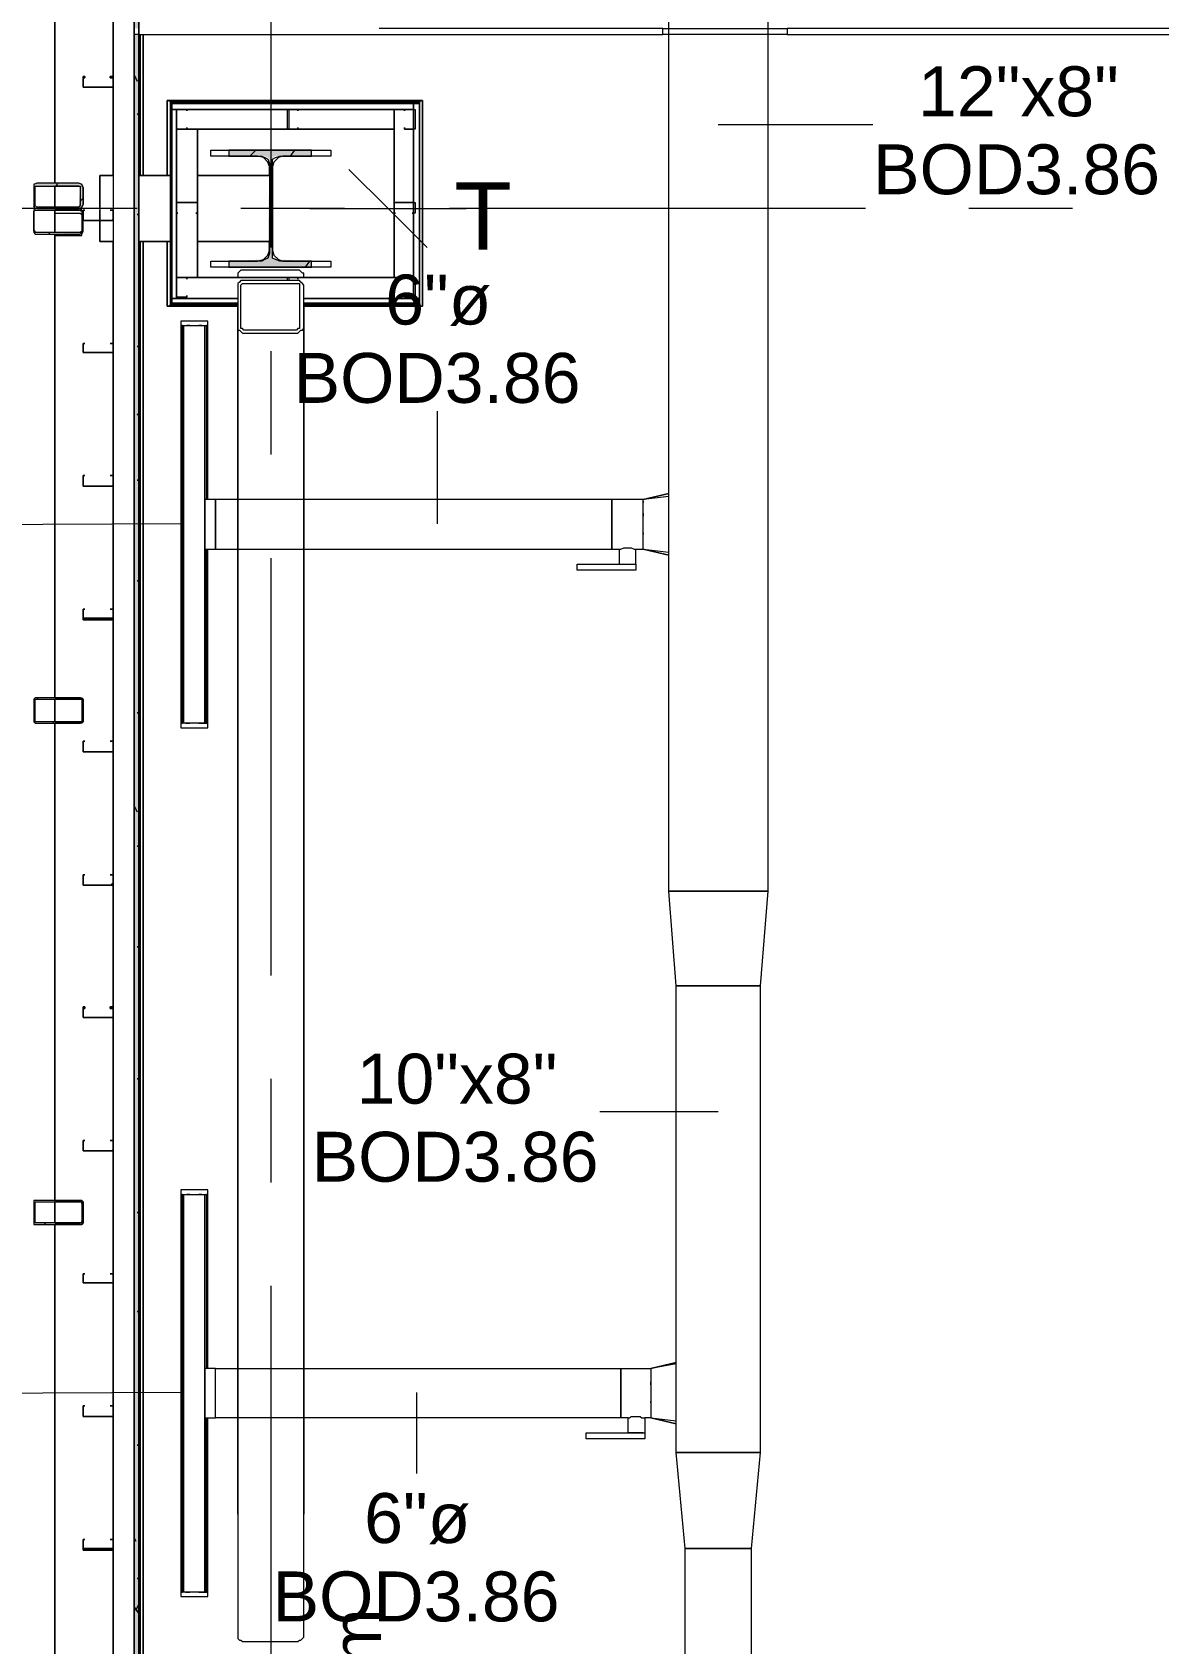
# Model space of a CAD drawing. Header units: metres. Extents: x 29 to 268, y -7 to 151.
# Drawn here: x 41.38 to 44.819, y 29.625 to 34.547 of the extents above; entities that cross this region are included whole.
import ezdxf

# ---------------------------------------------------------------- set-up
doc = ezdxf.new("R2010")
doc.units = ezdxf.units.M
doc.layers.add('HVAC - Ductos', color=5, linetype='Continuous', lineweight=50)
doc.layers.add('PDF2_Geometry', color=7, linetype='Continuous', true_color=0xaaaaaa)
doc.layers.add('PDF2_Solid Fills', color=7, linetype='Continuous', true_color=0xffffff)
doc.layers.add('PDF2_Text', color=7, linetype='Continuous')
doc.styles.add('PDF Helvetica', font='')
doc.styles.get('PDF Helvetica').set_extended_font_data('Helvetica')

msp = doc.modelspace()

# ---------------------------------------------------------------- hatches: boundary and pattern name
at = {"layer": 'PDF2_Solid Fills', "lineweight": 0, "transparency": 33554559}
h = msp.add_hatch(color=256, dxfattribs=at)
h.paths.add_polyline_path([(41.6915, 36.0667), (41.7053, 36.0667), (41.7053, 48.263), (41.6915, 48.263)])
h.paths.add_polyline_path([(41.6915, 24.3745), (41.7053, 24.3745), (41.7053, 34.5404), (41.6915, 34.5404)])
h.paths.add_polyline_path([(41.6915, 22.8666), (41.7053, 22.8666), (41.7053, 24.3608), (41.6915, 24.3608)])
h.paths.add_polyline_path([(41.7053, 22.8528), (41.6915, 22.8528), (41.6915, 10.5556), (41.7053, 10.5556)])
h.paths.add_polyline_path([(41.6915, 34.5587), (41.7053, 34.5587), (41.7053, 36.0529), (41.6915, 36.0529)])
msp.add_hatch(color=256, dxfattribs=at).paths.add_polyline_path([(41.9803, 34.1692), (42.0902, 34.1692), (42.0994, 34.1646), (42.104, 34.16), (42.0994, 33.8621), (42.0811, 33.8529), (41.9803, 33.8483), (41.9803, 33.83), (42.2324, 33.83), (42.2324, 33.8483), (42.1361, 33.8529), (42.1223, 33.8575), (42.1132, 33.8575), (42.1132, 34.1646), (42.1223, 34.1692), (42.2324, 34.1692), (42.2324, 34.1875), (41.9803, 34.1875)])
h = msp.add_hatch(color=256, dxfattribs=at)
h.paths.add_polyline_path([(41.3844, 34.0133), (41.3936, 34.0179), (41.389, 34.0179), (41.389, 34.0775), (41.5265, 34.0775), (41.5219, 34.0179), (41.5311, 34.0133), (41.5311, 34.0179), (41.5356, 34.0812), (41.5356, 34.0821), (41.5311, 34.0867), (41.3844, 34.0867)])
h.paths.add_polyline_path([(41.3936, 34.0133), (41.5214, 34.0087), (41.5219, 34.0087), (41.5219, 34.0133)])
h = msp.add_hatch(color=256, dxfattribs=at)
h.paths.add_polyline_path([(41.5356, 33.9995), (41.5311, 33.9995), (41.5311, 33.94), (41.5356, 33.9987)])
h.paths.add_polyline_path([(41.5311, 33.94), (41.5265, 33.94), (41.5311, 33.9354)])
h.paths.add_polyline_path([(41.5265, 34.0041), (41.5265, 34.0087), (41.3844, 34.0087)])
h.paths.add_polyline_path([(41.3844, 33.94), (41.389, 33.9354), (41.389, 33.94)])
h.paths.add_polyline_path([(41.389, 33.9354), (41.5265, 33.9308), (41.5265, 33.9354)])
h = msp.add_hatch(color=256, dxfattribs=at)
h.paths.add_polyline_path([(41.5356, 32.5054), (41.5311, 32.5054), (41.5311, 32.4458), (41.5356, 32.5046)])
h.paths.add_polyline_path([(41.389, 32.4412), (41.5259, 32.4367), (41.5265, 32.4367), (41.5265, 32.4412)])
h.paths.add_polyline_path([(41.5265, 32.51), (41.5265, 32.5146), (41.3844, 32.5146)])
h.paths.add_polyline_path([(41.389, 32.5054), (41.3844, 32.5054), (41.3844, 32.4412)])
h = msp.add_hatch(color=256, dxfattribs=at)
h.paths.add_polyline_path([(41.5356, 30.97), (41.5311, 30.97), (41.5311, 30.9104), (41.5356, 30.9691)])
h.paths.add_polyline_path([(41.389, 30.97), (41.3844, 30.97), (41.3844, 30.9058), (41.5311, 30.9104), (41.389, 30.9104)])
h.paths.add_polyline_path([(41.5265, 30.9745), (41.5265, 30.9791), (41.3844, 30.9791)])
h.paths.add_polyline_path([(41.5311, 30.9791), (41.5356, 30.9746), (41.5356, 30.9791)])

# ---------------------------------------------------------------- linework, layer by layer
at = {"layer": 'HVAC - Ductos', "lineweight": 0}
for points in [[(43.3232, 31.9233), (43.3232, 40.4438), (43.6257, 40.4438), (43.6257, 31.9233)], [(41.8336, 33.665), (41.8336, 33.6513), (41.9161, 33.6513), (41.9161, 33.665)], [(41.9069, 33.6513), (41.9069, 32.4367), (41.9069, 33.6513), (41.9069, 32.4367), (41.8428, 32.4367), (41.8428, 33.6513)], [(41.8978, 33.6513), (41.8932, 33.6513), (41.8886, 33.6513), (41.8932, 33.6513)], [(41.9069, 33.1196), (41.9069, 33.115), (41.9069, 33.1104), (41.9069, 33.0967), (41.9069, 33.0829), (41.9069, 33.0646), (41.9069, 33.0462), (41.9069, 33.0233), (41.9069, 33.0049), (41.9069, 32.9912), (41.9069, 32.9775), (41.9069, 32.9729), (41.9069, 32.9683), (41.939, 32.9683), (41.939, 32.9775), (41.939, 32.9912), (41.939, 33.0049), (41.939, 33.0233), (41.939, 33.0462), (41.939, 33.0646), (41.939, 33.0829), (41.939, 33.0967), (41.939, 33.1104), (41.939, 33.1196)], [(43.2453, 33.115), (43.2453, 33.1104)], [(43.2453, 33.0783), (43.2453, 33.0737), (43.2453, 33.0692), (43.2453, 33.0737)], [(43.2453, 33.0187), (43.2453, 33.0141)], [(43.0436, 32.9041), (43.0436, 32.9225), (43.2224, 32.9225), (43.2224, 32.9041)], [(41.8336, 32.4229), (41.9161, 32.4229), (41.9161, 32.4367), (41.8336, 32.4367)], [(41.8886, 32.4367), (41.8932, 32.4367), (41.8978, 32.4367), (41.8932, 32.4367)], [(43.6257, 31.9233), (43.6028, 31.6345), (43.3461, 31.6345), (43.3232, 31.9233)], [(43.3461, 30.2092), (43.3461, 31.6345), (43.6028, 31.6345), (43.6028, 30.2092)], [(41.8336, 31.0112), (41.8336, 30.9975), (41.9161, 30.9975), (41.9161, 31.0112)], [(41.9069, 30.9975), (41.9069, 29.7829), (41.9069, 30.9975), (41.9069, 29.7829), (41.8428, 29.7829), (41.8428, 30.9975)], [(41.8978, 30.9975), (41.8932, 30.9975), (41.8886, 30.9975), (41.8932, 30.9975)], [(43.2682, 30.4245), (43.2682, 30.42), (43.2682, 30.4154), (43.2682, 30.42)], [(43.2682, 30.365), (43.2682, 30.3604)], [(43.5753, 29.9158), (43.5753, 25.8182), (43.3736, 25.8182), (43.3736, 29.9158)], [(41.8336, 29.7692), (41.9161, 29.7692), (41.9161, 29.7829), (41.8336, 29.7829)], [(41.8886, 29.7829), (41.8932, 29.7829), (41.8978, 29.7829), (41.8932, 29.7829)]]:
    msp.add_lwpolyline(points, close=True, dxfattribs=at)
for points in [[(43.4744, 34.2654), (43.9465, 34.2654)], [(42.3469, 34.1279), (42.4661, 34.0087), (42.5853, 33.8896)], [(42.2278, 34.0087), (42.4661, 34.0087), (42.7045, 34.0087)], [(41.8565, 32.4367), (41.8336, 32.4367), (41.8382, 32.4367), (41.8382, 33.6513), (41.8336, 33.6513), (41.8565, 33.6513)], [(41.8336, 33.6513), (41.8336, 32.4367)], [(41.8473, 33.6513), (41.8565, 33.6513), (41.8611, 33.6513), (41.8565, 33.6513), (41.8519, 33.6513)], [(41.8932, 33.6513), (41.9161, 33.6513), (41.9115, 33.6513), (41.9115, 33.1196)], [(41.9161, 33.1196), (41.9161, 33.6513)], [(42.6174, 33.0462), (42.6174, 33.39)], [(43.3232, 33.1379), (43.2453, 33.1196), (43.3232, 33.1379)], [(43.3232, 33.1287), (43.2453, 33.1196)], [(43.3232, 33.1196), (43.3232, 33.1287), (43.3232, 33.1333), (43.3232, 33.1379)], [(43.3232, 33.1379), (43.3232, 33.1379)], [(43.3232, 32.95), (43.2453, 32.9683), (43.2453, 32.9729), (43.2453, 32.9775), (43.2453, 32.9912), (43.2453, 33.0049), (43.2453, 33.0233), (43.2453, 33.0462), (43.2453, 33.0646), (43.2453, 33.0829), (43.2453, 33.0967), (43.2453, 33.1104), (43.2453, 33.1196), (43.1491, 33.1196), (41.939, 33.1196), (41.939, 33.115), (41.939, 33.1104), (41.939, 33.0967), (41.939, 33.0829), (41.939, 33.0646), (41.939, 33.0462), (41.939, 33.0233), (41.939, 33.0049), (41.939, 32.9912), (41.939, 32.9775), (41.939, 32.9729), (41.939, 32.9683), (43.1491, 32.9683), (43.1491, 32.9775), (43.1491, 32.9912), (43.1491, 33.0049), (43.1491, 33.0233), (43.1491, 33.0462), (43.1491, 33.0646), (43.1491, 33.0829), (43.1491, 33.0967), (43.1491, 33.1104), (43.1491, 33.1196), (43.1491, 33.1104), (43.1491, 33.0967), (43.1491, 33.0829), (43.1491, 33.0646), (43.1491, 33.0462), (43.1491, 33.0233), (43.1491, 33.0049), (43.1491, 32.9912), (43.1491, 32.9775), (43.1491, 32.9683), (43.1719, 32.9683), (43.1719, 32.9225), (43.1765, 32.9225), (43.1811, 32.9225), (43.1857, 32.9225), (43.1902, 32.9225), (43.1994, 32.9225), (43.204, 32.9225), (43.2086, 32.9225), (43.2132, 32.9225), (43.2178, 32.9225), (43.2224, 32.9225), (43.2224, 32.9683), (43.2453, 32.9683), (43.3232, 32.9592)], [(43.3232, 33.1241), (43.3232, 33.1241)], [(43.3232, 32.9958), (43.3232, 33.0004), (43.3232, 33.0095), (43.3232, 33.0233), (43.3232, 33.0279), (43.3232, 33.0325), (43.3232, 33.0554), (43.3232, 33.06), (43.3232, 33.0646), (43.3232, 33.0783), (43.3232, 33.0875), (43.3232, 33.0921), (43.3232, 33.0967), (43.3232, 33.115)], [(41.8336, 33.0462), (40.9902, 33.0417)], [(43.3232, 32.9729), (43.3232, 32.9912)], [(41.8932, 32.4367), (41.9161, 32.4367), (41.9115, 32.4367), (41.9115, 32.9683)], [(41.9161, 32.4367), (41.9161, 32.9683)], [(43.1719, 32.9683), (43.1765, 32.9683), (43.1857, 32.9729), (43.1948, 32.9729), (43.204, 32.9729), (43.2086, 32.9729), (43.2178, 32.9683), (43.2224, 32.9683)], [(43.2453, 32.9729), (43.2453, 32.9729)], [(43.2453, 32.9729), (43.2453, 32.9729)], [(43.2453, 32.9683), (43.3232, 32.95), (43.3232, 32.9546), (43.3232, 32.9592), (43.3232, 32.9683)], [(43.3232, 32.95), (43.3232, 32.95)], [(41.8473, 32.4367), (41.8565, 32.4367), (41.8611, 32.4367), (41.8565, 32.4367), (41.8519, 32.4367)], [(43.4744, 31.2495), (43.1124, 31.2495)], [(41.8565, 29.7829), (41.8336, 29.7829), (41.8382, 29.7829), (41.8382, 30.9975), (41.8336, 30.9975), (41.8565, 30.9975)], [(41.8336, 30.9975), (41.8336, 29.7829)], [(41.8473, 30.9975), (41.8565, 30.9975), (41.8611, 30.9975), (41.8565, 30.9975), (41.8519, 30.9975)], [(41.8932, 30.9975), (41.9161, 30.9975), (41.9115, 30.9975), (41.9115, 30.4658)], [(41.9161, 30.4658), (41.9161, 30.9975)], [(43.3461, 30.4658), (43.3461, 30.475), (43.3461, 30.4796), (43.3461, 30.4842), (43.2682, 30.4658), (43.3461, 30.4842)], [(43.3461, 30.4796), (43.2682, 30.4658)], [(43.3461, 30.4842), (43.3461, 30.4842)], [(43.2453, 30.2687), (43.2407, 30.2687), (43.2361, 30.2687), (43.2315, 30.2687), (43.2224, 30.2687), (43.2178, 30.2687), (43.2086, 30.2687), (43.204, 30.2687), (43.1994, 30.2687), (43.1994, 30.3146), (43.1765, 30.3146), (43.1765, 30.3192), (43.1765, 30.3237), (43.1765, 30.3375), (43.1765, 30.3512), (43.1765, 30.3696), (43.1765, 30.3925), (43.1765, 30.4108), (43.1765, 30.4291), (43.1765, 30.4429), (43.1765, 30.4566), (43.1765, 30.4658), (43.1765, 30.4566), (43.1765, 30.4429), (43.1765, 30.4291), (43.1765, 30.4108), (43.1765, 30.3925), (43.1765, 30.3696), (43.1765, 30.3512), (43.1765, 30.3375), (43.1765, 30.3237), (43.1765, 30.3192), (43.1765, 30.3146), (41.939, 30.3146), (41.939, 30.3192), (41.939, 30.3237), (41.939, 30.3375), (41.939, 30.3512), (41.939, 30.3696), (41.939, 30.3925), (41.939, 30.4108), (41.939, 30.4291), (41.939, 30.4429), (41.939, 30.4566), (41.939, 30.4612), (41.939, 30.4658), (41.9069, 30.4658), (41.9069, 30.4612), (41.9069, 30.4566), (41.9069, 30.4429), (41.9069, 30.4291), (41.9069, 30.4108), (41.9069, 30.3925), (41.9069, 30.3696), (41.9069, 30.3512), (41.9069, 30.3375), (41.9069, 30.3237), (41.9069, 30.3192), (41.9069, 30.3146), (41.939, 30.3146), (41.939, 30.3192), (41.939, 30.3237), (41.939, 30.3375), (41.939, 30.3512), (41.939, 30.3696), (41.939, 30.3925), (41.939, 30.4108), (41.939, 30.4291), (41.939, 30.4429), (41.939, 30.4566), (41.939, 30.4658), (43.1765, 30.4658), (43.2682, 30.4658), (43.2682, 30.4612), (43.2682, 30.4566), (43.2682, 30.4429), (43.2682, 30.4291), (43.2682, 30.4108), (43.2682, 30.3925), (43.2682, 30.3696), (43.2682, 30.3512), (43.2682, 30.3375), (43.2682, 30.3237), (43.2682, 30.3192), (43.2682, 30.3146), (43.2499, 30.3146), (43.2499, 30.2687), (43.2499, 30.2504), (43.0711, 30.2504), (43.0711, 30.2687), (43.2499, 30.2687)], [(43.3461, 30.342), (43.3461, 30.3466), (43.3461, 30.3558), (43.3461, 30.3696), (43.3461, 30.3741), (43.3461, 30.3787), (43.3461, 30.4016), (43.3461, 30.4062), (43.3461, 30.4108), (43.3461, 30.4245), (43.3461, 30.4337), (43.3461, 30.4383), (43.3461, 30.4429), (43.3461, 30.4612)], [(41.8336, 30.3925), (40.9902, 30.3879)], [(42.5532, 30.3925), (42.5532, 30.145)], [(43.3461, 30.3192), (43.3461, 30.3375)], [(41.8932, 29.7829), (41.9161, 29.7829), (41.9115, 29.7829), (41.9115, 30.3146)], [(41.9161, 29.7829), (41.9161, 30.3146)], [(43.1994, 30.3146), (43.204, 30.3146), (43.2086, 30.3192), (43.2178, 30.3192), (43.2269, 30.3192), (43.2361, 30.3192), (43.2407, 30.3146), (43.2453, 30.3146), (43.2499, 30.3146)], [(43.2682, 30.3192), (43.2682, 30.3192)], [(43.2682, 30.3192), (43.2682, 30.3192)], [(43.2682, 30.3146), (43.3461, 30.3054), (43.3461, 30.3146)], [(43.3461, 30.2962), (43.2682, 30.3146), (43.3461, 30.2962)], [(43.3461, 30.2962), (43.3461, 30.3008)], [(43.3461, 30.2962), (43.3461, 30.2962)], [(43.3736, 29.9158), (43.3461, 30.2092)], [(43.3461, 30.2092), (43.6028, 30.2092)], [(43.6028, 30.2092), (43.5753, 29.9158)], [(43.5753, 29.9158), (43.3736, 29.9158)], [(41.8473, 29.7829), (41.8565, 29.7829), (41.8611, 29.7829), (41.8565, 29.7829), (41.8519, 29.7829)]]:
    msp.add_lwpolyline(points, dxfattribs=at)
at = {"layer": 'PDF2_Geometry', "lineweight": 0}
for points in [[(93.204, 48.396), (46.7012, 48.4006), (41.5357, 48.4006), (41.5357, 48.263), (41.6273, 48.263), (41.6273, 10.5556)], [(41.7053, 10.5556), (41.7053, 48.263), (41.7053, 10.5556)], [(42.1086, 35.1592), (42.1086, 33.8896)], [(41.6915, 10.5556), (41.6915, 22.8528), (41.6915, 22.8666), (41.6915, 24.3608), (41.6915, 24.3745), (41.6915, 34.5404), (41.6915, 34.5587)], [(41.6915, 34.5404), (41.6915, 34.5587)], [(41.7053, 10.5556), (41.7053, 22.8528), (42.7915, 22.8528), (42.7915, 22.8666), (41.7053, 22.8666), (41.7053, 24.3608), (48.7636, 24.3608), (48.7636, 24.3745), (41.7053, 24.3745), (41.7053, 34.5404), (43.3049, 34.5404), (43.3049, 34.5587), (43.2499, 34.5587), (42.8419, 34.5587), (42.4386, 34.5587)], [(43.3049, 34.5404), (43.3049, 34.5587), (43.6532, 34.5587), (43.6853, 34.5587), (43.6853, 34.5541), (43.6853, 34.5404), (55.6158, 34.5404), (55.6021, 34.5404), (55.6021, 34.5541), (56.3171, 34.5541), (56.3171, 34.5404), (56.3125, 34.5404), (56.0283, 34.5404), (55.7854, 34.5404), (55.6204, 34.5404), (55.6204, 34.4487), (55.6204, 33.8437), (55.6204, 33.7613), (55.7121, 33.7613), (55.9321, 33.7613)], [(45.2757, 34.5587), (44.8724, 34.5587), (44.4644, 34.5587), (44.0611, 34.5587), (43.6853, 34.5587), (43.6853, 34.5541), (43.6853, 34.5404), (55.6158, 34.5404)], [(41.7053, 34.5404), (41.6915, 34.5404)], [(41.7053, 34.5404), (41.6915, 34.5404)], [(41.7053, 24.3745), (41.7053, 34.5404)], [(41.7053, 34.5404), (41.7053, 34.1095)], [(41.7053, 34.1095), (41.7053, 34.5404)], [(41.7053, 34.5404), (43.3049, 34.5404)], [(41.7053, 34.5404), (41.7053, 34.5404)], [(43.6853, 34.5404), (43.3049, 34.5404)], [(41.5357, 34.38), (41.5357, 34.38)], [(41.5357, 34.38), (41.5357, 34.38)], [(42.5715, 34.3388), (41.7923, 34.3388)], [(41.8015, 34.3296), (41.8015, 34.3342), (41.7969, 34.3388), (41.7923, 34.3388)], [(41.7923, 34.3388), (42.5715, 34.3388)], [(41.7923, 34.3388), (41.7923, 34.1095)], [(41.7923, 34.1095), (41.7923, 34.3388)], [(41.7923, 34.3388), (41.7923, 34.1095)], [(41.7923, 34.1095), (41.7923, 34.3388)], [(42.5715, 34.3388), (41.7923, 34.3388)], [(42.2094, 33.7154), (42.5624, 33.7154), (42.5624, 34.3342), (41.8015, 34.3342), (41.8015, 34.1095), (41.8015, 34.3296), (42.5624, 34.3296), (41.8015, 34.3296), (42.5624, 34.3296), (42.5624, 34.3342), (42.5669, 34.3388), (42.5715, 34.3388), (42.5669, 34.3388), (42.5624, 34.3342), (42.5624, 34.3296), (42.5624, 33.72), (42.5624, 33.7154), (42.5669, 33.7108), (42.5715, 33.7108), (42.2094, 33.7108), (42.5715, 33.7108), (42.5715, 34.3388), (42.5715, 33.7108), (42.5669, 33.7108), (42.5624, 33.7154), (42.5624, 33.72), (42.2094, 33.72), (42.5624, 33.72), (42.2094, 33.72), (42.5624, 33.72), (42.5624, 33.7337), (42.5624, 34.3296), (42.544, 34.3296), (42.544, 33.7337), (42.5624, 33.7337), (42.2094, 33.7337), (42.544, 33.7337), (42.544, 33.7979), (42.4844, 33.7979), (41.884, 33.7979), (41.8198, 33.7979), (41.8198, 33.7337), (42.0078, 33.7337), (41.8061, 33.7337), (41.8061, 33.72), (42.0078, 33.72), (41.8015, 33.72), (42.0078, 33.72), (41.8015, 33.72), (42.0078, 33.72), (41.8015, 33.72), (41.8015, 33.7154), (41.7969, 33.7108), (41.7923, 33.7108), (42.0078, 33.7108), (41.7923, 33.7108), (41.7923, 33.9079), (41.7923, 33.7108), (42.0078, 33.7108), (41.7923, 33.7108), (41.7969, 33.7108), (41.8015, 33.7154), (41.8015, 33.72), (42.0078, 33.72), (41.8015, 33.72), (42.0078, 33.72), (41.8015, 33.72), (41.8015, 33.7979), (41.8015, 34.2517), (41.8015, 34.3296), (41.8015, 34.1095), (41.8015, 34.3296), (41.8015, 34.3342), (41.7969, 34.3388), (41.7923, 34.3388), (41.7969, 34.3388), (41.8015, 34.3342), (41.8015, 34.3296), (41.8015, 34.3342), (41.7969, 34.3388), (41.7923, 34.3388), (42.5715, 34.3388), (42.5715, 33.7108), (42.5669, 33.7108), (42.5624, 33.7154), (42.5624, 33.72), (42.5624, 34.3296), (42.4844, 34.3296), (41.8015, 34.3296), (41.8015, 34.1095), (41.8015, 34.3296), (41.8015, 34.1095), (41.8015, 34.3342), (42.5624, 34.3342), (42.5624, 33.7154), (42.2094, 33.7154), (42.2094, 30.0212)], [(42.5624, 34.3296), (41.8015, 34.3296)], [(41.8015, 34.3296), (42.5624, 34.3296)], [(42.0078, 30.0212), (42.0078, 33.7154), (41.8015, 33.7154), (41.8015, 33.9079), (41.8015, 33.72), (41.8015, 33.9079), (41.8015, 33.72), (41.8061, 33.72), (41.8061, 34.3296), (41.8061, 34.3113), (42.544, 34.3113), (42.544, 34.3296), (41.8061, 34.3296), (41.8015, 34.3296), (41.8015, 33.72), (41.8015, 33.9079), (41.8015, 33.7154), (42.0078, 33.7154)], [(41.8015, 34.3296), (42.5624, 34.3296)], [(41.8015, 34.3296), (41.8015, 34.3296)], [(42.5624, 34.3296), (41.8015, 34.3296), (42.5624, 34.3296)], [(41.8198, 34.3113), (41.8198, 34.3113)], [(41.8198, 34.3113), (41.8198, 34.3113)], [(42.1636, 34.3113), (42.1636, 34.3113)], [(42.544, 34.3113), (42.544, 34.3113)], [(42.5715, 34.3388), (42.5669, 34.3388), (42.5624, 34.3342), (42.5624, 34.3296)], [(42.5624, 33.72), (42.5624, 34.3296)], [(42.5624, 34.3296), (42.5624, 33.72)], [(42.5624, 34.3296), (42.5624, 34.3296)], [(42.5624, 33.72), (42.5624, 34.3296), (42.5624, 33.72)], [(41.8519, 34.3067), (41.8519, 34.3067)], [(42.1911, 34.3067), (42.1911, 34.3067)], [(42.5165, 34.3067), (42.5165, 34.3067)], [(41.8198, 34.2517), (41.8198, 34.2517)], [(41.8198, 34.2517), (41.8198, 34.2517)], [(41.884, 34.2517), (41.8198, 34.2517)], [(41.8198, 33.7979), (41.884, 33.7979), (41.884, 34.2517)], [(41.8198, 34.2517), (41.8198, 33.7979)], [(41.8519, 34.2563), (41.8519, 34.2563)], [(42.1636, 34.2517), (42.1636, 34.2517)], [(42.1911, 34.2563), (42.1911, 34.2563)], [(42.5165, 34.2563), (42.5165, 34.2563)], [(42.544, 34.2517), (42.544, 34.2517)], [(42.104, 34.1095), (41.884, 34.1095), (42.104, 34.1095), (42.104, 34.1371), (42.0994, 34.1508), (42.0857, 34.1646), (42.0673, 34.1692), (41.9253, 34.1692), (41.9253, 34.1875), (42.2919, 34.1875), (42.2919, 34.1692), (42.1453, 34.1692), (42.1315, 34.1646), (42.1178, 34.1508), (42.1132, 34.1371), (42.1132, 33.8804), (42.1178, 33.8667), (42.1315, 33.8529), (42.1453, 33.8483), (42.2919, 33.8483), (42.2919, 33.83), (41.9253, 33.83), (41.9253, 33.8483), (42.0673, 33.8483), (42.0857, 33.8529), (42.0994, 33.8667), (42.104, 33.8804), (42.104, 33.9079)], [(42.0445, 34.1692), (42.0628, 34.1875)], [(42.1682, 34.1692), (42.1819, 34.1875)], [(42.104, 34.105), (42.1132, 34.1141)], [(41.5311, 34.0821), (41.5219, 34.0867), (41.4486, 34.0867)], [(41.5219, 34.0775), (41.4486, 34.0775)], [(41.4532, 34.0775), (41.4578, 34.0867)], [(41.5311, 34.0775), (41.5357, 34.0729), (41.5357, 34.0225), (41.5311, 34.0133)], [(41.5861, 34.0317), (41.5861, 34.0271), (41.5861, 34.0225), (41.5861, 34.0179), (41.5861, 34.0133), (41.5861, 34.0179), (41.5861, 34.0225), (41.5861, 34.0271), (41.5861, 34.0317), (41.5861, 34.1095), (41.5861, 33.9721), (41.5861, 33.9079), (41.5861, 33.9721), (41.5861, 33.9858), (41.5861, 33.9904), (41.5861, 33.995), (41.5861, 33.9995), (41.5861, 34.0041), (41.5861, 33.9995), (41.5861, 33.995), (41.5861, 33.9904), (41.5861, 33.9858)], [(41.3844, 34.0133), (41.389, 34.0179)], [(41.5265, 34.0317), (41.5357, 34.0408)], [(41.8198, 34.0271), (41.8198, 34.0271)], [(41.8198, 34.0271), (41.8198, 34.0271)], [(42.4844, 34.0271), (42.4844, 34.0271)], [(42.4844, 34.0271), (42.4844, 34.0271)], [(42.544, 34.0271), (42.544, 34.0271)], [(41.7007, 34.0087), (40.2477, 34.0087)], [(41.5357, 33.9995), (41.5311, 34.0041), (41.5265, 34.0087), (41.389, 34.0087), (41.3844, 34.0041), (41.3844, 33.9995), (41.3844, 33.94), (41.3844, 33.9354), (41.389, 33.9308), (41.5265, 33.9308), (41.5311, 33.9354), (41.5357, 33.94), (41.5357, 33.9767)], [(41.4486, 34.0133), (41.5219, 34.0133)], [(41.5311, 33.9995), (41.5219, 34.0041), (41.4486, 34.0041)], [(41.4486, 33.995), (41.5219, 33.995), (41.5265, 33.995), (41.5311, 33.9904), (41.5311, 33.94)], [(41.4486, 33.9263), (41.5219, 33.9263), (41.5311, 33.9263), (41.5311, 33.9308), (41.5357, 33.94), (41.5357, 33.9767), (41.5357, 33.9721)], [(41.4991, 34.0041), (41.5036, 34.0087), (41.5128, 34.0133)], [(41.5219, 34.0087), (41.5311, 34.0087)], [(41.5357, 33.9995), (41.5357, 34.0041), (41.5357, 33.9767)], [(41.5357, 33.9721), (41.5357, 33.9721)], [(41.5861, 33.9721), (41.5357, 33.9721), (41.5861, 33.9721)], [(41.5402, 34.0041), (41.5402, 34.0041)], [(41.8244, 33.995), (41.8244, 33.995)], [(41.8795, 33.995), (41.8795, 33.995)], [(42.3332, 34.0087), (42.0169, 34.0087)], [(42.489, 33.995), (42.489, 33.995)], [(42.5394, 33.995), (42.5394, 33.995)], [(43.9236, 34.0087), (42.654, 34.0087)], [(44.5561, 34.0087), (44.2399, 34.0087)], [(41.4303, 33.9308), (41.4348, 33.9354)], [(41.4486, 33.9308), (41.5219, 33.9308)], [(41.7053, 33.9079), (41.7053, 24.9108)], [(41.7053, 24.9108), (41.7053, 33.9079)], [(41.7053, 33.9079), (41.7053, 24.9108)], [(41.7053, 33.9079), (41.7053, 24.9108)], [(41.884, 33.9079), (42.104, 33.9079), (41.884, 33.9079)], [(42.2094, 33.7979), (42.2094, 33.8071), (42.2094, 33.8117), (42.2049, 33.8117), (42.2003, 33.8163), (42.1957, 33.8208), (42.1911, 33.8208), (42.1865, 33.8208), (42.0307, 33.8208), (42.0215, 33.8208), (42.0169, 33.8208), (42.0123, 33.8163), (42.0078, 33.8117), (42.0078, 33.8071), (42.0078, 33.7979)], [(42.214, 33.83), (42.2278, 33.8483)], [(41.8198, 33.7979), (41.8198, 33.7979)], [(41.8198, 33.7979), (41.8198, 33.7979)], [(41.8519, 33.7933), (41.8519, 33.7933)], [(42.159, 33.7888), (42.159, 33.7979), (42.1636, 33.7979), (42.1911, 33.7979), (42.1911, 33.7933), (42.1911, 33.7979), (42.1636, 33.7979), (42.1636, 33.7888)], [(42.1636, 33.7979), (42.1636, 33.7979)], [(42.1911, 33.7933), (42.1911, 33.7933)], [(42.5165, 33.7933), (42.5165, 33.7933)], [(42.544, 33.7979), (42.544, 33.7979)], [(41.8198, 33.7383), (41.8198, 33.7383)], [(41.8198, 33.7383), (41.8198, 33.7383)], [(41.8519, 33.7429), (41.8519, 33.7429)], [(42.2094, 33.72), (42.5624, 33.72), (42.2094, 33.72)], [(42.5165, 33.7429), (42.5165, 33.7429)], [(42.544, 33.7383), (42.544, 33.7383)], [(42.5624, 33.72), (42.5624, 33.72)], [(42.0078, 33.6467), (42.0078, 29.65), (42.0078, 29.6454), (42.0078, 29.6408), (42.0123, 29.6362), (42.0169, 29.6362), (42.0215, 29.6316), (42.0307, 29.6316), (42.1865, 29.6316), (42.1911, 29.6316), (42.1957, 29.6362), (42.2003, 29.6362), (42.2049, 29.6408), (42.2094, 29.6454), (42.2094, 29.65), (42.2094, 33.6467)], [(41.5402, 33.5963), (41.5402, 33.5963)], [(41.6182, 33.5963), (41.6182, 33.5963)], [(42.1086, 33.5733), (42.1086, 33.2571)], [(41.5357, 33.5687), (41.5357, 33.5687)], [(41.5357, 33.5687), (41.5357, 33.5687)], [(41.5402, 33.1929), (41.5402, 33.1929)], [(41.6182, 33.1929), (41.6182, 33.1929)], [(41.5357, 33.1608), (41.5357, 33.1608)], [(41.5357, 33.1608), (41.5357, 33.1608)], [(42.1086, 32.9408), (42.1086, 31.6666)], [(41.5402, 32.785), (41.5402, 32.785)], [(41.6182, 32.785), (41.6182, 32.785)], [(41.5357, 32.7575), (41.5357, 32.7575)], [(41.3844, 32.5008), (41.389, 32.5054)], [(41.3936, 32.51), (41.3982, 32.5146)], [(41.4486, 32.5146), (41.5265, 32.5146), (41.5311, 32.5146), (41.5357, 32.51), (41.5357, 32.5054), (41.5357, 32.4458), (41.5357, 32.4412), (41.5311, 32.4367), (41.5265, 32.4367), (41.4486, 32.4367)], [(41.5265, 32.51), (41.4486, 32.51)], [(41.5128, 32.51), (41.5173, 32.5146)], [(41.5265, 32.51), (41.5265, 32.51)], [(41.5311, 32.5054), (41.5311, 32.5054)], [(41.444, 32.4367), (41.444, 32.4412)], [(41.4486, 32.4412), (41.5265, 32.4412)], [(41.5265, 32.4412), (41.5265, 32.4412)], [(41.5311, 32.4458), (41.5311, 32.4458)], [(41.5357, 32.3495), (41.5357, 32.3495)], [(41.5357, 32.3495), (41.5357, 32.3495)], [(41.5402, 32.3817), (41.5402, 32.3817)], [(41.6182, 32.3817), (41.6182, 32.3817)], [(41.5402, 31.9737), (41.5402, 31.9737)], [(41.6182, 31.9737), (41.6182, 31.9737)], [(41.5357, 31.5383), (41.5357, 31.5383)], [(41.5357, 31.5383), (41.5357, 31.5383)], [(42.1086, 31.3504), (42.1086, 31.0342)], [(41.5402, 31.1625), (41.5402, 31.1625)], [(41.6182, 31.1625), (41.6182, 31.1625)], [(41.4486, 30.9791), (41.5265, 30.9791), (41.5311, 30.9791), (41.5357, 30.9745), (41.5357, 30.97), (41.5357, 30.915), (41.5357, 30.9104), (41.5311, 30.9058), (41.5265, 30.9058), (41.4486, 30.9058)], [(41.5265, 30.9745), (41.4486, 30.9745)], [(41.4899, 30.9745), (41.4945, 30.9791)], [(41.5265, 30.9745), (41.5265, 30.9745)], [(41.5311, 30.97), (41.5311, 30.9745)], [(41.5311, 30.9104), (41.5311, 30.915)], [(41.4165, 30.9058), (41.4211, 30.9104)], [(41.4486, 30.9104), (41.5265, 30.9104)], [(41.5265, 30.9104), (41.5265, 30.9104)], [(41.5357, 30.727), (41.5357, 30.727)], [(41.5357, 30.727), (41.5357, 30.727)], [(41.5402, 30.7546), (41.5402, 30.7546)], [(41.6182, 30.7546), (41.6182, 30.7546)], [(42.1086, 30.7179), (42.1086, 29.4483)], [(41.5402, 30.3512), (41.5402, 30.3512)], [(41.6182, 30.3512), (41.6182, 30.3512)], [(41.5357, 30.3192), (41.5357, 30.3192)], [(41.5357, 30.3192), (41.5357, 30.3192)], [(42.0078, 30.0212), (42.0078, 29.8058)], [(42.2094, 29.8058), (42.2094, 30.0212)], [(41.5402, 29.9433), (41.5402, 29.9433)], [(41.6182, 29.9433), (41.6182, 29.9433)], [(41.5357, 29.9158), (41.5357, 29.9158)]]:
    msp.add_lwpolyline(points, dxfattribs=at)
for points in [[(41.6273, 48.3089), (41.6273, 10.5052), (41.6915, 10.5052), (41.6915, 48.3089)], [(41.7053, 48.263), (41.6915, 48.263), (41.6915, 10.5556), (41.7053, 10.5556)], [(41.6273, 34.1095), (41.6273, 42.708)], [(41.4486, 34.0867), (41.4486, 35.5029)], [(41.7053, 34.1095), (41.7053, 34.5404)], [(41.7053, 34.1095), (41.7053, 34.5404)], [(41.7098, 34.5404), (41.7098, 34.1095)], [(41.7098, 34.5404), (41.7098, 34.1095)], [(41.719, 34.5404), (41.719, 34.1095)], [(41.719, 34.5404), (41.719, 34.1095)], [(41.5357, 34.4121), (41.5357, 34.38), (41.6228, 34.38), (41.6273, 34.38), (41.6273, 34.4121), (41.6182, 34.4121), (41.6182, 34.4075), (41.6273, 34.4075), (41.6273, 34.38), (41.6228, 34.38), (41.5357, 34.38), (41.5357, 34.4075), (41.5402, 34.4075), (41.5402, 34.4121)], [(41.5402, 34.4121), (41.5402, 34.4075), (41.5357, 34.4075), (41.5357, 34.38), (41.6228, 34.38), (41.6273, 34.38), (41.6273, 34.4075), (41.6182, 34.4075), (41.6182, 34.4121), (41.6273, 34.4121), (41.6273, 34.38), (41.6228, 34.38), (41.5357, 34.38), (41.5357, 34.4121)], [(41.8061, 33.7337), (41.8198, 33.7337), (41.8198, 34.3113), (41.8061, 34.3113)], [(41.8198, 34.2517), (41.8198, 34.3113), (41.8519, 34.3113), (41.8519, 34.3067), (41.8519, 34.3113), (41.8198, 34.3113), (41.8198, 34.2517), (41.8519, 34.2517)], [(41.884, 34.2517), (42.4844, 34.2517), (42.4844, 34.3113), (41.8198, 34.3113), (41.8198, 34.2517)], [(42.1636, 34.2517), (42.159, 34.2517), (42.159, 34.3113), (42.1636, 34.3113), (42.1911, 34.3113), (42.1911, 34.3067), (42.1911, 34.3113), (42.1636, 34.3113), (42.1636, 34.2517), (42.1911, 34.2517)], [(42.5624, 33.7979), (42.5624, 34.3296), (42.5624, 33.72), (42.5624, 34.3296), (42.5624, 34.3342), (42.5669, 34.3388), (42.5715, 34.3388), (42.5715, 33.7108), (42.2094, 33.7108), (42.5715, 33.7108), (42.5669, 33.7108), (42.5624, 33.7154), (42.5624, 33.72), (42.2094, 33.72), (42.5624, 33.72), (42.2094, 33.72), (42.5624, 33.72)], [(42.4844, 34.2517), (42.4844, 33.7979), (42.544, 33.7979), (42.544, 34.3113), (42.4844, 34.3113)], [(42.5165, 34.3067), (42.5165, 34.3113)], [(42.544, 34.3113), (42.5486, 34.3113), (42.5486, 34.2517), (42.544, 34.2517), (42.5165, 34.2517), (42.5165, 34.2563), (42.5165, 34.2517), (42.544, 34.2517), (42.544, 34.3113), (42.5165, 34.3113)], [(41.8519, 34.2563), (41.8519, 34.2517)], [(41.884, 33.7979), (42.4844, 33.7979), (42.4844, 34.2517), (41.884, 34.2517)], [(42.1911, 34.2563), (42.1911, 34.2517)], [(42.2324, 34.1692), (42.2324, 34.1875), (41.9803, 34.1875), (41.9803, 34.1692), (42.0811, 34.1692), (42.0902, 34.1646), (42.0994, 34.16), (42.104, 34.1463), (42.104, 33.8713), (42.0994, 33.8575), (42.0902, 33.8529), (42.0811, 33.8483), (41.9803, 33.8483), (41.9803, 33.83), (42.2324, 33.83), (42.2324, 33.8483), (42.1361, 33.8483), (42.1223, 33.8529), (42.1132, 33.8575), (42.1132, 33.8713), (42.1132, 34.1463), (42.1132, 34.16), (42.1223, 34.1646), (42.1361, 34.1692)], [(41.5357, 34.0225), (41.5357, 34.0729), (41.5311, 34.0821), (41.5219, 34.0867), (41.3936, 34.0867), (41.3844, 34.0821), (41.3844, 34.0729), (41.3844, 34.0225), (41.3844, 34.0133), (41.3936, 34.0087), (41.5219, 34.0087), (41.5311, 34.0133)], [(41.5219, 34.0775), (41.5265, 34.0775), (41.5265, 34.0729), (41.5265, 34.0225), (41.5265, 34.0179), (41.5219, 34.0133), (41.3936, 34.0133), (41.389, 34.0179), (41.389, 34.0225), (41.389, 34.0729), (41.389, 34.0775), (41.3936, 34.0775)], [(41.4486, 34.0133), (41.4486, 34.0775)], [(41.5861, 34.1095), (41.6273, 34.1095)], [(41.7053, 34.1095), (41.8015, 34.1095)], [(41.8198, 34.0271), (41.8795, 34.0271), (41.884, 34.0271), (41.884, 33.995), (41.8795, 33.995), (41.884, 33.995), (41.884, 34.0271), (41.8795, 34.0271), (41.8198, 34.0271), (41.8198, 33.995)], [(42.5394, 33.995), (42.544, 33.995), (42.544, 34.0271), (42.4844, 34.0271), (42.4844, 33.995), (42.489, 33.995), (42.4844, 33.995), (42.4844, 34.0271), (42.544, 34.0271), (42.5486, 34.0271), (42.5486, 33.995)], [(41.5311, 33.94), (41.5265, 33.9354), (41.389, 33.9354), (41.389, 33.94), (41.3844, 33.94), (41.3844, 33.9995), (41.389, 34.0041), (41.5265, 34.0041), (41.5311, 34.0041), (41.5311, 33.9995)], [(41.4486, 33.9354), (41.4486, 34.0041)], [(41.5357, 34.0041), (41.5357, 33.9767), (41.5357, 33.9721), (41.6228, 33.9721), (41.6273, 33.9721), (41.6273, 33.9767), (41.6273, 34.0041), (41.6182, 34.0041), (41.6273, 34.0041), (41.6273, 33.9767), (41.6228, 33.9721), (41.5357, 33.9721), (41.5357, 33.9767), (41.5357, 34.0041), (41.5402, 34.0041)], [(41.5402, 34.0041), (41.5357, 34.0041)], [(41.8244, 33.995), (41.8198, 33.995)], [(41.4486, 32.5146), (41.4486, 33.9308)], [(41.5861, 33.9079), (41.6273, 33.9079)], [(41.6273, 24.9108), (41.6273, 33.9079)], [(41.7053, 33.9079), (41.8015, 33.9079)], [(41.7053, 24.9108), (41.7053, 33.9079)], [(41.7098, 33.9079), (41.7098, 24.9108)], [(41.7098, 33.9079), (41.7098, 24.9108)], [(41.719, 33.9079), (41.719, 24.9108)], [(41.719, 33.9079), (41.719, 24.9108)], [(41.7923, 33.7108), (41.7969, 33.7108), (41.8015, 33.7154), (41.8015, 33.72), (41.8015, 33.7154), (41.7969, 33.7108), (41.7923, 33.7108), (41.7923, 33.9079)], [(41.8015, 33.9079), (41.8015, 33.72)], [(41.8198, 33.7979), (41.8198, 33.7383), (41.8519, 33.7383), (41.8519, 33.7429), (41.8519, 33.7383), (41.8198, 33.7383), (41.8198, 33.7979), (41.8519, 33.7979)], [(41.8519, 33.7933), (41.8519, 33.7979)], [(42.0078, 33.6467), (42.0078, 33.6421), (42.0078, 33.6375), (42.0123, 33.6375), (42.0169, 33.6329), (42.0215, 33.6283), (42.0307, 33.6283), (42.1865, 33.6283), (42.1911, 33.6283), (42.1957, 33.6329), (42.2003, 33.6375), (42.2049, 33.6375), (42.2094, 33.6421), (42.2094, 33.6467), (42.2094, 33.7704), (42.2094, 33.775), (42.2049, 33.7796), (42.2003, 33.7842), (42.1957, 33.7888), (42.1911, 33.7888), (42.1865, 33.7888), (42.0307, 33.7888), (42.0215, 33.7888), (42.0169, 33.7888), (42.0123, 33.7842), (42.0078, 33.7796), (42.0078, 33.775), (42.0078, 33.7704)], [(42.1865, 33.6375), (42.0307, 33.6375), (42.0261, 33.6375), (42.0215, 33.6421), (42.0169, 33.6421), (42.0169, 33.6467), (42.0169, 33.7704), (42.0169, 33.775), (42.0215, 33.7796), (42.0261, 33.7796), (42.0307, 33.7796), (42.1865, 33.7796), (42.1911, 33.7796), (42.1957, 33.7796), (42.1957, 33.775), (42.1957, 33.7704), (42.1957, 33.6467), (42.1957, 33.6421), (42.1911, 33.6421)], [(42.5165, 33.7933), (42.5165, 33.7979)], [(42.544, 33.7979), (42.5486, 33.7979), (42.5486, 33.7383), (42.544, 33.7383), (42.5165, 33.7383), (42.5165, 33.7429), (42.5165, 33.7383), (42.544, 33.7383), (42.544, 33.7979), (42.5165, 33.7979)], [(41.5357, 33.5963), (41.5357, 33.5687), (41.6228, 33.5687), (41.6273, 33.5687), (41.6273, 33.5963), (41.6182, 33.5963), (41.6273, 33.5963), (41.6273, 33.5687), (41.6228, 33.5687), (41.5357, 33.5687), (41.5357, 33.5963), (41.5402, 33.5963)], [(41.5357, 33.5687), (41.6228, 33.5687), (41.6273, 33.5687), (41.6273, 33.5963), (41.6182, 33.5963), (41.6273, 33.5963), (41.6273, 33.5687), (41.6228, 33.5687), (41.5357, 33.5687), (41.5357, 33.5963)], [(41.5402, 33.5963), (41.5357, 33.5963)], [(41.5357, 33.1929), (41.5357, 33.1608), (41.6228, 33.1608), (41.6273, 33.1608), (41.6273, 33.1929), (41.6182, 33.1929), (41.6273, 33.1929), (41.6273, 33.1608), (41.6228, 33.1608), (41.5357, 33.1608), (41.5357, 33.1929), (41.5402, 33.1929)], [(41.5357, 33.1608), (41.6228, 33.1608), (41.6273, 33.1608), (41.6273, 33.1929), (41.6182, 33.1929), (41.6273, 33.1929), (41.6273, 33.1608), (41.6228, 33.1608), (41.5357, 33.1608), (41.5357, 33.1929)], [(41.5402, 33.1929), (41.5357, 33.1929)], [(41.5357, 32.785), (41.5357, 32.7575), (41.5357, 32.7529), (41.6228, 32.7529), (41.6273, 32.7575), (41.6273, 32.785), (41.6182, 32.785), (41.6273, 32.785), (41.6273, 32.7575), (41.6228, 32.7575), (41.5357, 32.7575), (41.5357, 32.785), (41.5402, 32.785)], [(41.5357, 32.7575), (41.6228, 32.7575), (41.6273, 32.7575), (41.6273, 32.785), (41.6182, 32.785), (41.6273, 32.785), (41.6273, 32.7575), (41.6273, 32.7529), (41.6228, 32.7529), (41.5357, 32.7529), (41.5357, 32.7575), (41.5357, 32.785)], [(41.5402, 32.785), (41.5357, 32.785)], [(41.5265, 32.4367), (41.5311, 32.4412), (41.5357, 32.4458), (41.5357, 32.5054), (41.5311, 32.51), (41.5265, 32.5146), (41.389, 32.5146), (41.3844, 32.51), (41.3844, 32.5054), (41.3844, 32.4458), (41.3844, 32.4412), (41.389, 32.4367)], [(41.5311, 32.5054), (41.5311, 32.4458), (41.5311, 32.4412), (41.5265, 32.4412), (41.389, 32.4412), (41.389, 32.4458), (41.389, 32.5054), (41.389, 32.51), (41.5265, 32.51), (41.5311, 32.51)], [(41.4486, 32.4733), (41.4486, 32.51), (41.4486, 32.4733), (41.4486, 32.4412)], [(41.4486, 30.9791), (41.4486, 32.4367)], [(41.5357, 32.3817), (41.5357, 32.3495), (41.6228, 32.3495), (41.6273, 32.3495), (41.6273, 32.3817), (41.6182, 32.3817), (41.6273, 32.3817), (41.6273, 32.3495), (41.6228, 32.3495), (41.5357, 32.3495), (41.5357, 32.3817), (41.5402, 32.3817)], [(41.5357, 32.3495), (41.6228, 32.3495), (41.6273, 32.3495), (41.6273, 32.3817), (41.6182, 32.3817), (41.6273, 32.3817), (41.6273, 32.3495), (41.6228, 32.3495), (41.5357, 32.3495), (41.5357, 32.3817)], [(41.5402, 32.3817), (41.5357, 32.3817)], [(41.5357, 31.9737), (41.5357, 31.9462), (41.5357, 31.9416), (41.6228, 31.9416), (41.6273, 31.9416), (41.6273, 31.9462), (41.6273, 31.9737), (41.6182, 31.9737), (41.6273, 31.9737), (41.6273, 31.9462), (41.6228, 31.9462), (41.6228, 31.9416), (41.5357, 31.9416), (41.5357, 31.9462), (41.5357, 31.9737), (41.5402, 31.9737)], [(41.5357, 31.9462), (41.5357, 31.9416), (41.6228, 31.9416), (41.6228, 31.9462), (41.6273, 31.9462), (41.6273, 31.9737), (41.6182, 31.9737), (41.6273, 31.9737), (41.6273, 31.9462), (41.6273, 31.9416), (41.6228, 31.9416), (41.5357, 31.9416), (41.5357, 31.9462), (41.5357, 31.9737)], [(41.5402, 31.9737), (41.5357, 31.9737)], [(41.5357, 31.5704), (41.5357, 31.5383), (41.6228, 31.5383), (41.6273, 31.5383), (41.6273, 31.5704), (41.6182, 31.5704), (41.6182, 31.5658), (41.6273, 31.5658), (41.6273, 31.5383), (41.6228, 31.5383), (41.5357, 31.5383), (41.5357, 31.5658), (41.5402, 31.5658), (41.5402, 31.5704)], [(41.5402, 31.5704), (41.5402, 31.5658), (41.5357, 31.5658), (41.5357, 31.5383), (41.6228, 31.5383), (41.6273, 31.5383), (41.6273, 31.5658), (41.6182, 31.5658), (41.6182, 31.5704), (41.6273, 31.5704), (41.6273, 31.5383), (41.6228, 31.5383), (41.5357, 31.5383), (41.5357, 31.5704)], [(41.5357, 31.1625), (41.5357, 31.135), (41.5357, 31.1304), (41.6228, 31.1304), (41.6273, 31.1304), (41.6273, 31.135), (41.6273, 31.1625), (41.6182, 31.1625), (41.6273, 31.1625), (41.6273, 31.135), (41.6228, 31.1304), (41.5357, 31.1304), (41.5357, 31.135), (41.5357, 31.1625), (41.5402, 31.1625)], [(41.5357, 31.135), (41.5357, 31.1304), (41.6228, 31.1304), (41.6273, 31.135), (41.6273, 31.1625), (41.6182, 31.1625), (41.6273, 31.1625), (41.6273, 31.135), (41.6273, 31.1304), (41.6228, 31.1304), (41.5357, 31.1304), (41.5357, 31.135), (41.5357, 31.1625)], [(41.5402, 31.1625), (41.5357, 31.1625)], [(41.5265, 30.9058), (41.5311, 30.9058), (41.5357, 30.915), (41.5357, 30.97), (41.5311, 30.9791), (41.5265, 30.9791), (41.389, 30.9791), (41.3844, 30.9791), (41.3844, 30.97), (41.3844, 30.915), (41.3844, 30.9058), (41.389, 30.9058)], [(41.5311, 30.97), (41.5311, 30.915), (41.5311, 30.9104), (41.5265, 30.9104), (41.389, 30.9104), (41.389, 30.915), (41.389, 30.97), (41.389, 30.9745), (41.5265, 30.9745), (41.5311, 30.9745)], [(41.4486, 30.9425), (41.4486, 30.9745), (41.4486, 30.9425), (41.4486, 30.9104)], [(41.4486, 29.485), (41.4486, 30.9058)], [(41.5357, 30.7546), (41.5357, 30.727), (41.6228, 30.727), (41.6273, 30.727), (41.6273, 30.7546), (41.6182, 30.7546), (41.6273, 30.7546), (41.6273, 30.727), (41.6228, 30.727), (41.5357, 30.727), (41.5357, 30.7546), (41.5402, 30.7546)], [(41.5357, 30.727), (41.6228, 30.727), (41.6273, 30.727), (41.6273, 30.7546), (41.6182, 30.7546), (41.6273, 30.7546), (41.6273, 30.727), (41.6228, 30.727), (41.5357, 30.727), (41.5357, 30.7546)], [(41.5402, 30.7546), (41.5357, 30.7546)], [(41.5357, 30.3512), (41.5357, 30.3192), (41.6228, 30.3192), (41.6273, 30.3192), (41.6273, 30.3512), (41.6182, 30.3512), (41.6273, 30.3512), (41.6273, 30.3192), (41.6228, 30.3192), (41.5357, 30.3192), (41.5357, 30.3512), (41.5402, 30.3512)], [(41.5357, 30.3192), (41.6228, 30.3192), (41.6273, 30.3192), (41.6273, 30.3512), (41.6182, 30.3512), (41.6273, 30.3512), (41.6273, 30.3192), (41.6228, 30.3192), (41.5357, 30.3192), (41.5357, 30.3512)], [(41.5402, 30.3512), (41.5357, 30.3512)], [(41.5357, 29.9433), (41.5357, 29.9158), (41.5357, 29.9112), (41.6228, 29.9112), (41.6273, 29.9112), (41.6273, 29.9158), (41.6273, 29.9433), (41.6182, 29.9433), (41.6273, 29.9433), (41.6273, 29.9158), (41.6228, 29.9158), (41.5357, 29.9158), (41.5357, 29.9433), (41.5402, 29.9433)], [(41.5357, 29.9158), (41.6228, 29.9158), (41.6273, 29.9158), (41.6273, 29.9433), (41.6182, 29.9433), (41.6273, 29.9433), (41.6273, 29.9158), (41.6273, 29.9112), (41.6228, 29.9112), (41.5357, 29.9112), (41.5357, 29.9158), (41.5357, 29.9433)], [(41.5402, 29.9433), (41.5357, 29.9433)]]:
    msp.add_lwpolyline(points, close=True, dxfattribs=at)
at = {"layer": 'PDF2_Geometry', "color": 7, "lineweight": 0, "true_color": 0xffffff}
for points in [[(41.6915, 34.4167), (41.7007, 34.3983)], [(41.7053, 34.4121), (41.7053, 34.4167)], [(41.7053, 34.2975), (41.7007, 34.2975)], [(41.7053, 33.9904), (41.7007, 33.9904)], [(41.7053, 33.5871), (41.7007, 33.5871)], [(41.7007, 33.3808), (41.7053, 33.3763)], [(41.7053, 33.1791), (41.7007, 33.1791)], [(41.7053, 32.8721), (41.7007, 32.8721)], [(41.7053, 32.4687), (41.7007, 32.4687)], [(41.6915, 32.1845), (41.7007, 32.1662)], [(41.7053, 32.0608), (41.7007, 32.0608)], [(41.7053, 31.7537), (41.7007, 31.7537)], [(41.7053, 31.3504), (41.7007, 31.3504)], [(41.7053, 30.9425), (41.7007, 30.9425)], [(41.7053, 30.64), (41.7007, 30.64)], [(41.7053, 30.3329), (41.7053, 30.3283)], [(41.7053, 30.232), (41.7007, 30.232)], [(41.6915, 29.9479), (41.6961, 29.9388)], [(41.7053, 29.8241), (41.7007, 29.8241)], [(41.6915, 29.737), (41.7053, 29.7187)], [(41.6961, 29.7279), (41.7053, 29.7462)]]:
    msp.add_lwpolyline(points, close=True, dxfattribs=at)
at = {"layer": 'PDF2_Geometry', "color": 254, "lineweight": 0, "true_color": 0xd2d2d2}
for points in [[(41.5632, 33.5687), (41.5678, 33.5687)], [(41.5402, 33.1608), (41.5402, 33.1608)], [(41.5448, 31.5383), (41.5494, 31.5383)], [(41.5357, 31.1442), (41.5357, 31.1442)], [(41.6182, 30.727), (41.6182, 30.727)], [(41.6273, 30.7316), (41.6273, 30.7316)]]:
    msp.add_lwpolyline(points, dxfattribs=at)

# ---------------------------------------------------------------- texts
at = {"layer": 'PDF2_Text', "lineweight": 0, "attachment_point": 4, "style": 'PDF Helvetica'}
for s, insert, char_height in [('12"x8"', (44.0846, 34.3658), 0.15247), ('BOD3.86', (43.9471, 34.1275), 0.15247), ('T', (42.6683, 33.9863), 0.2055), ('6"ø', (42.4575, 33.7287), 0.15247), ('BOD3.86', (42.1779, 33.4904), 0.15247), ('10"x8"', (42.3704, 31.3499), 0.15247), ('BOD3.86', (42.2329, 31.1115), 0.15247), ('6"ø', (42.3933, 30.0069), 0.15247), ('BOD3.86', (42.1137, 29.7685), 0.15247)]:
    msp.add_mtext(s, dxfattribs=dict(at, insert=insert, char_height=char_height))
at = {"layer": 'PDF2_Text', "lineweight": 0, "insert": (42.3707, 29.0898), "char_height": 0.15059, "attachment_point": 4, "rotation": 90, "style": 'PDF Helvetica'}
msp.add_mtext('9.20 m', dxfattribs=at)

doc.saveas('drawing.dxf')
